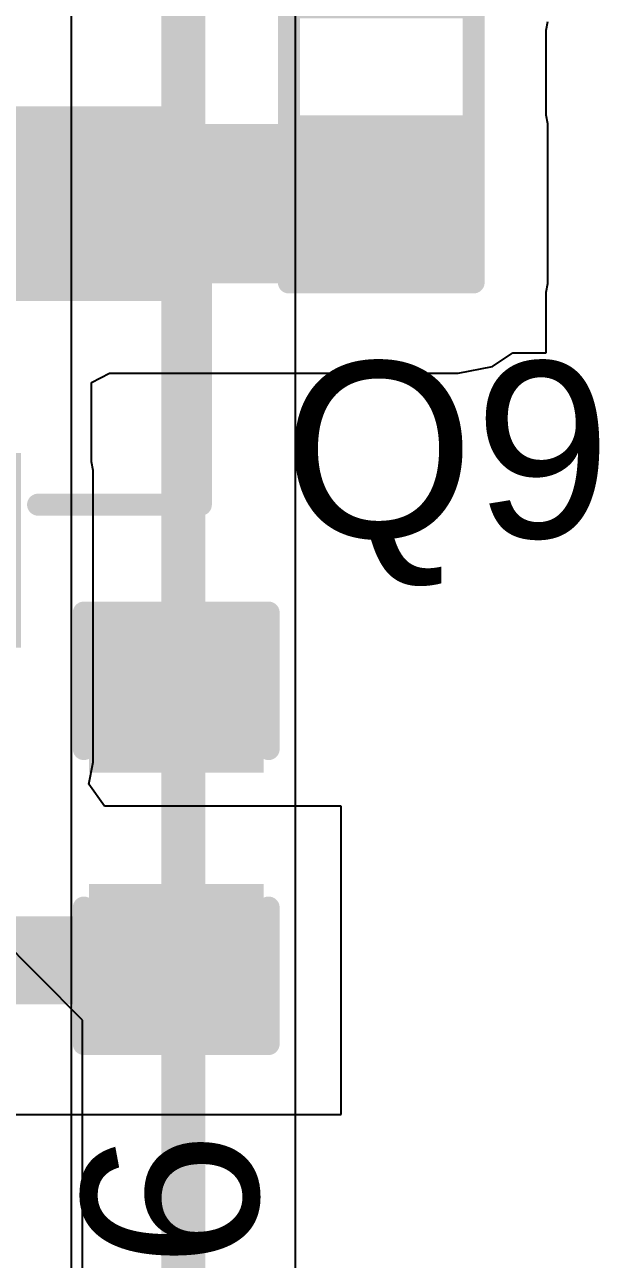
# Model space of a CAD drawing. Header units: inches. Extents: x -3 to 5437, y -3 to 5435.
# Drawn here: x 148.33 to 151.65, y 32.59 to 39.72 of the extents above; entities that cross this region are included whole.
import ezdxf

# ---------------------------------------------------------------- set-up
doc = ezdxf.new("R2010")
doc.units = ezdxf.units.IN
for name, color, linetype in [('Bottom Layer', 5, 'Continuous'), ('PWR', 76, 'Continuous'), ('Top Layer', 1, 'Continuous'), ('Top Overlay', 2, 'Continuous'), ('Top Paste', 8, 'Continuous'), ('Top Solder', 216, 'Continuous')]:
    doc.layers.add(name, color=color, linetype=linetype)
doc.styles.add('Arial', font='', dxfattribs={"height": 0.2})
doc.styles.get('Arial').set_extended_font_data('Arial')

# ---------------------------------------------------------------- blocks, each defined once
blk = doc.blocks.new('SOT_23_403')
at = {"layer": 'Top Layer'}
for points in [[(-0.41, 1.46), (0.41, 1.46), (0.41, 0.54), (-0.41, 0.54)], [(-1.36, -0.54), (-0.54, -0.54), (-0.54, -1.46), (-1.36, -1.46)], [(0.54, -0.54), (1.36, -0.54), (1.36, -1.46), (0.54, -1.46)]]:
    blk.add_hatch(color=1, dxfattribs=at).paths.add_polyline_path(points)
at = {"layer": 'Top Paste'}
for points in [[(-0.41, 1.46), (0.41, 1.46), (0.41, 0.54), (-0.41, 0.54)], [(-1.36, -0.54), (-0.54, -0.54), (-0.54, -1.46), (-1.36, -1.46)], [(0.54, -0.54), (1.36, -0.54), (1.36, -1.46), (0.54, -1.46)]]:
    blk.add_hatch(color=8, dxfattribs=at).paths.add_polyline_path(points)
at = {"layer": 'Top Solder'}
for points in [[(-0.5116, 1.5616), (0.5116, 1.5616), (0.5116, 0.4384), (-0.5116, 0.4384)], [(-1.4616, -0.4384), (-0.4384, -0.4384), (-0.4384, -1.5616), (-1.4616, -1.5616)], [(0.4384, -0.4384), (1.4616, -0.4384), (1.4616, -1.5616), (0.4384, -1.5616)]]:
    blk.add_hatch(color=216, dxfattribs=at).paths.add_polyline_path(points)
at = {"layer": 'Top Overlay'}
for points in [[(-0.6096, 0.7366, 0.127, 0.127, 0), (-1.5494, 0.7366, 0.127, 0.127, 0)], [(-1.5494, 0.7366, 0.127, 0.127, 0), (-1.5494, -0.6858, 0.127, 0.127, 0)], [(1.5494, 0.7366, 0.127, 0.127, 0), (0.6096, 0.7366, 0.127, 0.127, 0)], [(1.5494, 0.7366, 0.127, 0.127, 0), (1.5494, -0.6858, 0.127, 0.127, 0)], [(0.3302, -0.7366, 0.127, 0.127, 0), (-0.3302, -0.7366, 0.127, 0.127, 0)]]:
    blk.add_lwpolyline(points, format="xyseb", dxfattribs=at)
for points in [[(-1.5812, 0.7366, 0.0635, 0.0635, 1), (-1.5176, 0.7366, 0.0635, 0.0635, 1)], [(-1.5812, 0.7366, 0.0635, 0.0635, 1), (-1.5176, 0.7366, 0.0635, 0.0635, 1)], [(-0.6413, 0.7366, 0.0635, 0.0635, 1), (-0.5778, 0.7366, 0.0635, 0.0635, 1)], [(0.5778, 0.7366, 0.0635, 0.0635, 1), (0.6413, 0.7366, 0.0635, 0.0635, 1)], [(1.5176, 0.7366, 0.0635, 0.0635, 1), (1.5812, 0.7366, 0.0635, 0.0635, 1)], [(1.5176, 0.7366, 0.0635, 0.0635, 1), (1.5812, 0.7366, 0.0635, 0.0635, 1)], [(-1.5812, -0.6858, 0.0635, 0.0635, 1), (-1.5176, -0.6858, 0.0635, 0.0635, 1)], [(1.5176, -0.6858, 0.0635, 0.0635, 1), (1.5812, -0.6858, 0.0635, 0.0635, 1)], [(-0.3619, -0.7366, 0.0635, 0.0635, 1), (-0.2984, -0.7366, 0.0635, 0.0635, 1)], [(0.2984, -0.7366, 0.0635, 0.0635, 1), (0.3619, -0.7366, 0.0635, 0.0635, 1)], [(-1.6356, -1.143, 0.254, 0.254, 1), (-1.8188, -1.143, 0.254, 0.254, 1)], [(-1.8823, -1.143, 0.127, 0.127, 1), (-1.7553, -1.143, 0.127, 0.127, 1)], [(-1.6991, -1.143, 0.127, 0.127, 1), (-1.5721, -1.143, 0.127, 0.127, 1)]]:
    blk.add_lwpolyline(points, format="xyseb", close=True, dxfattribs=at)
blk = doc.blocks.new('RES_0603_429')
at = {"layer": 'Top Layer'}
for points in [[(-0.381, 0.4445), (-0.381, -0.4445), (-1.143, -0.4445), (-1.143, 0.4445)], [(1.143, 0.4445), (1.143, -0.4445), (0.381, -0.4445), (0.381, 0.4445)]]:
    blk.add_hatch(color=1, dxfattribs=at).paths.add_polyline_path(points)
at = {"layer": 'Top Paste'}
for points in [[(-0.381, 0.4445), (-0.381, -0.4445), (-1.143, -0.4445), (-1.143, 0.4445)], [(1.143, 0.4445), (1.143, -0.4445), (0.381, -0.4445), (0.381, 0.4445)]]:
    blk.add_hatch(color=8, dxfattribs=at).paths.add_polyline_path(points)
at = {"layer": 'Top Solder'}
for points in [[(-0.2794, 0.5461), (-0.2794, -0.5461), (-1.2446, -0.5461), (-1.2446, 0.5461)], [(1.2446, 0.5461), (1.2446, -0.5461), (0.2794, -0.5461), (0.2794, 0.5461)]]:
    blk.add_hatch(color=216, dxfattribs=at).paths.add_polyline_path(points)
at = {"layer": 'Top Overlay'}
for points in [[(-1.2446, 0.5334, 0.127, 0.127, 0), (-1.2446, -0.5334, 0.127, 0.127, 0)], [(-1.2446, 0.5334, 0.127, 0.127, 0), (1.2446, 0.5334, 0.127, 0.127, 0)], [(1.2446, 0.5334, 0.127, 0.127, 0), (1.2446, -0.5334, 0.127, 0.127, 0)], [(-1.2446, -0.5334, 0.127, 0.127, 0), (1.2446, -0.5334, 0.127, 0.127, 0)]]:
    blk.add_lwpolyline(points, format="xyseb", dxfattribs=at)
for points in [[(-1.27635, 0.5334, 0.0635, 0.0635, 1), (-1.21285, 0.5334, 0.0635, 0.0635, 1)], [(-1.27635, 0.5334, 0.0635, 0.0635, 1), (-1.21285, 0.5334, 0.0635, 0.0635, 1)], [(1.21285, 0.5334, 0.0635, 0.0635, 1), (1.27635, 0.5334, 0.0635, 0.0635, 1)], [(1.21285, 0.5334, 0.0635, 0.0635, 1), (1.27635, 0.5334, 0.0635, 0.0635, 1)], [(-1.27635, -0.5334, 0.0635, 0.0635, 1), (-1.21285, -0.5334, 0.0635, 0.0635, 1)], [(-1.27635, -0.5334, 0.0635, 0.0635, 1), (-1.21285, -0.5334, 0.0635, 0.0635, 1)], [(1.21285, -0.5334, 0.0635, 0.0635, 1), (1.27635, -0.5334, 0.0635, 0.0635, 1)], [(1.21285, -0.5334, 0.0635, 0.0635, 1), (1.27635, -0.5334, 0.0635, 0.0635, 1)]]:
    blk.add_lwpolyline(points, format="xyseb", close=True, dxfattribs=at)
blk = doc.blocks.new('C__0603_472')
at = {"layer": 'Top Layer'}
for points in [[(-0.381, 0.4445), (-0.381, -0.4445), (-1.143, -0.4445), (-1.143, 0.4445)], [(1.143, 0.4445), (1.143, -0.4445), (0.381, -0.4445), (0.381, 0.4445)]]:
    blk.add_hatch(color=1, dxfattribs=at).paths.add_polyline_path(points)
at = {"layer": 'Top Paste'}
for points in [[(-0.381, 0.4445), (-0.381, -0.4445), (-1.143, -0.4445), (-1.143, 0.4445)], [(1.143, 0.4445), (1.143, -0.4445), (0.381, -0.4445), (0.381, 0.4445)]]:
    blk.add_hatch(color=8, dxfattribs=at).paths.add_polyline_path(points)
at = {"layer": 'Top Solder'}
for points in [[(-0.321, 0.5045), (-0.321, -0.5045), (-1.203, -0.5045), (-1.203, 0.5045)], [(1.203, 0.5045), (1.203, -0.5045), (0.321, -0.5045), (0.321, 0.5045)]]:
    blk.add_hatch(color=216, dxfattribs=at).paths.add_polyline_path(points)
at = {"layer": 'Top Overlay'}
for points in [[(-1.2446, 0.5334, 0.127, 0.127, 0), (-1.2446, -0.5334, 0.127, 0.127, 0)], [(-1.2446, 0.5334, 0.127, 0.127, 0), (-0.4572, 0.5334, 0.127, 0.127, 0)], [(0.4572, 0.5334, 0.127, 0.127, 0), (1.2446, 0.5334, 0.127, 0.127, 0)], [(1.2446, 0.5334, 0.127, 0.127, 0), (1.2446, -0.5334, 0.127, 0.127, 0)], [(-1.2446, -0.5334, 0.127, 0.127, 0), (-0.4572, -0.5334, 0.127, 0.127, 0)], [(0.4572, -0.5334, 0.127, 0.127, 0), (1.2446, -0.5334, 0.127, 0.127, 0)]]:
    blk.add_lwpolyline(points, format="xyseb", dxfattribs=at)
for points in [[(-1.2764, 0.5334, 0.0635, 0.0635, 1), (-1.2128, 0.5334, 0.0635, 0.0635, 1)], [(-1.2764, 0.5334, 0.0635, 0.0635, 1), (-1.2128, 0.5334, 0.0635, 0.0635, 1)], [(-0.4889, 0.5334, 0.0635, 0.0635, 1), (-0.4254, 0.5334, 0.0635, 0.0635, 1)], [(0.4254, 0.5334, 0.0635, 0.0635, 1), (0.4889, 0.5334, 0.0635, 0.0635, 1)], [(1.2128, 0.5334, 0.0635, 0.0635, 1), (1.2764, 0.5334, 0.0635, 0.0635, 1)], [(1.2128, 0.5334, 0.0635, 0.0635, 1), (1.2764, 0.5334, 0.0635, 0.0635, 1)], [(-1.2764, -0.5334, 0.0635, 0.0635, 1), (-1.2128, -0.5334, 0.0635, 0.0635, 1)], [(-1.2764, -0.5334, 0.0635, 0.0635, 1), (-1.2128, -0.5334, 0.0635, 0.0635, 1)], [(-0.4889, -0.5334, 0.0635, 0.0635, 1), (-0.4254, -0.5334, 0.0635, 0.0635, 1)], [(0.4254, -0.5334, 0.0635, 0.0635, 1), (0.4889, -0.5334, 0.0635, 0.0635, 1)], [(1.2128, -0.5334, 0.0635, 0.0635, 1), (1.2764, -0.5334, 0.0635, 0.0635, 1)], [(1.2128, -0.5334, 0.0635, 0.0635, 1), (1.2764, -0.5334, 0.0635, 0.0635, 1)]]:
    blk.add_lwpolyline(points, format="xyseb", close=True, dxfattribs=at)

msp = doc.modelspace()

# ---------------------------------------------------------------- hatches: boundary and pattern name
at = {"layer": 'Top Layer'}
msp.add_hatch(color=1, dxfattribs=at).paths.add_polyline_path([(148.3392, 38.2223), (150.8345, 38.2223), (150.8345, 39.1423), (148.3392, 39.1423)])

# ---------------------------------------------------------------- linework, layer by layer
at = {"layer": 'Bottom Layer'}
for p, q in [((149.8945, 23.2285), (149.8945, 47.6765)), ((148.5996, 47.4084), (148.5996, 23.2285))]:
    msp.add_line(p, q, dxfattribs=at)
msp.add_lwpolyline([(149.247, 22.7339, 0.254, 0.254, 0), (149.247, 47.6765, 0.254, 0.254, 0)], format="xyseb", dxfattribs=at)
at = {"layer": 'PWR'}
for p, q in [((148.6662, 33.9705), (147.5593, 35.0774)), ((148.6662, 24.8666), (148.6662, 33.9705))]:
    msp.add_line(p, q, dxfattribs=at)
at = {"layer": 'Top Layer'}
for p, q in [((151.3425, 39.6836), (151.3525, 39.7337)), ((151.3425, 39.1923), (151.3425, 39.6836)), ((151.3525, 39.1423), (151.3425, 39.1923)), ((151.3525, 38.2223), (151.3525, 39.1423)), ((151.3425, 38.1723), (151.3525, 38.2223)), ((151.3425, 37.8215), (151.3425, 38.1723)), ((151.0327, 37.7438), (151.149, 37.8215)), ((151.149, 37.8215), (151.3425, 37.8215)), ((148.7172, 37.6503), (148.8218, 37.7044)), ((148.8218, 37.7044), (150.8345, 37.7044)), ((150.8345, 37.7044), (151.0327, 37.7438)), ((148.7172, 37.1924), (148.7172, 37.6503)), ((148.7272, 37.1423), (148.7172, 37.1924)), ((148.7272, 35.4593), (148.7272, 37.1423)), ((148.7019, 35.3323), (148.7272, 35.4593)), ((148.7916, 35.2053), (148.7019, 35.3323)), ((150.1589, 35.2053), (148.7916, 35.2053)), ((150.1589, 33.4273), (150.1589, 35.2053)), ((148.2539, 33.4273), (150.1589, 33.4273))]:
    msp.add_line(p, q, dxfattribs=at)
msp.add_lwpolyline([(146.4022, 34.3163, 0.508, 0.508, 0), (149.1222, 34.3163, 0.508, 0.508, 0)], format="xyseb", dxfattribs=at)
msp.add_lwpolyline([(148.9952, 34.3163, 0.254, 0.254, 1), (149.2492, 34.3163, 0.254, 0.254, 1)], format="xyseb", close=True, dxfattribs=at)

# ---------------------------------------------------------------- block references
for name, p, rotation in [('RES_0603_429', (150.39, 39.4725), 90), ('SOT_23_403', (147.7992, 37.6823), 180), ('C__0603_472', (149.2064, 35.0783), 90)]:
    msp.add_blockref(name, p, dxfattribs=dict(rotation=rotation))

# ---------------------------------------------------------------- texts
at = {"layer": 'Top Overlay', "style": 'Arial'}
msp.add_text('Q9', height=1.016, dxfattribs=at).set_placement((149.823, 36.7548))
msp.add_text('C46', height=1.016, rotation=90, dxfattribs=at).set_placement((149.6787, 30.7268))

doc.saveas('drawing.dxf')
